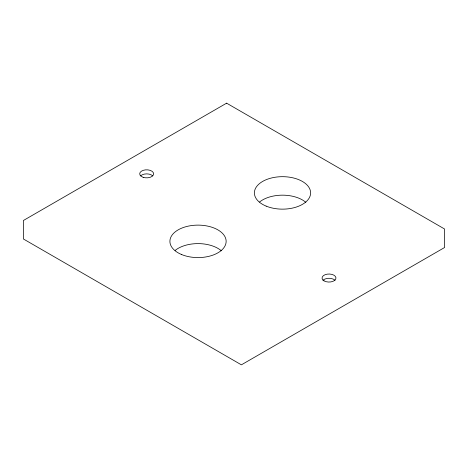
<?xml version="1.0" encoding="UTF-8"?>
<svg xmlns="http://www.w3.org/2000/svg" width="468" height="468" viewBox="0 0 468 468"><rect width="100%" height="100%" fill="white"/><g stroke="black" fill="none" stroke-linecap="round" stroke-linejoin="round"><path stroke-width="0.7" d="M259.617 201.971A28.115 16.234 0 0 1 305.85 202.351M175.137 250.415A28.115 16.234 0 0 1 221.37 250.795M140.628 175.88A6.967 4.025 0 0 1 152.697 175.88M322.967 280.291A6.967 4.025 0 0 1 335.035 280.291M226.611 103.165L23.4 220.492L23.4 238.978L241.389 364.835L444.6 247.508L444.6 229.022L226.611 103.165M266.169 206.125A28.115 16.234 0 0 0 310.489 194.472A28.115 16.234 0 0 0 270.849 178.138A28.115 16.234 0 0 0 266.169 206.125M181.689 254.569A28.115 16.234 0 0 0 226.009 242.915A28.115 16.234 0 0 0 186.369 226.582A28.115 16.234 0 0 0 181.689 254.569M324.078 280.882A6.967 4.025 0 0 0 335.731 279.08A6.967 4.025 0 0 0 327.202 274.154A6.967 4.025 0 0 0 324.078 280.882M143.179 177.314A6.967 4.025 0 0 0 153.627 173.827A6.967 4.025 0 0 0 143.179 170.346A6.967 4.025 0 0 0 143.179 177.314"/></g></svg>
